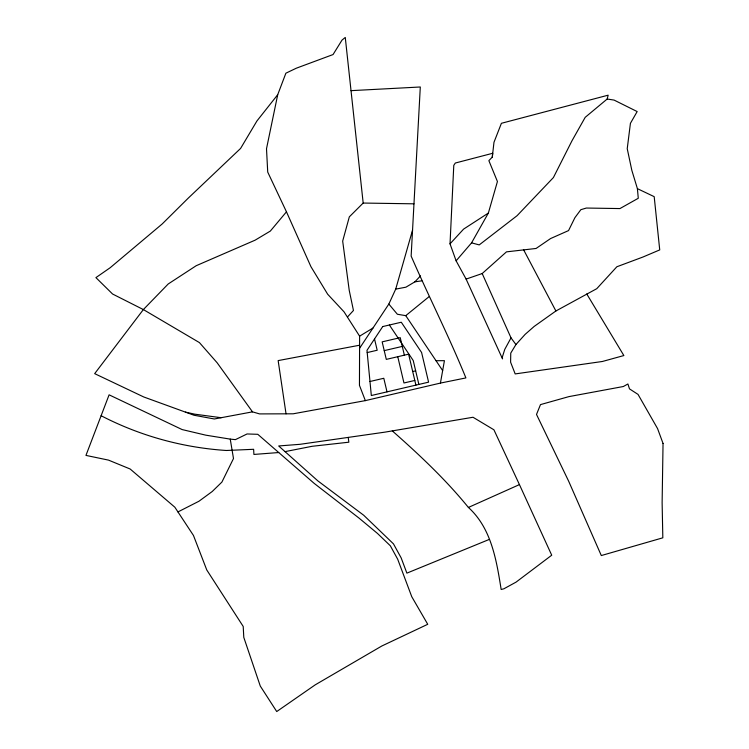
<?xml version="1.0" encoding="UTF-8"?>
<svg xmlns="http://www.w3.org/2000/svg" width="749" height="749" viewBox="0 0 749 749"><rect width="100%" height="100%" fill="white"/><g stroke="black" fill="none" stroke-linecap="round" stroke-linejoin="round"><path stroke-width="1.12" d="M347.508 316.958L353.453 310.489L349.221 290.322L342.677 241.094L349.324 216.854L363.181 203.054L345.27 37.45L342.012 40.109L333.052 54.555L296.304 68.206L285.884 73.196L277.71 94.711L266.504 148.733L267.721 172.083L286.464 211.817L310.938 266.681L327.669 294.226L344.034 311.827L359.614 336.161L359.454 385.361L365.353 400.621L440.431 383.085L465.897 377.917C449.128 336.61 428.868 296.876 411.145 256.092L420.301 86.987L351.019 90.657M456.113 260.83L450.027 243.846L453.782 165.36L455.317 163.029L492.73 153.273L492.29 157.121L488.863 160.642L497.43 181.52L488.357 213.072L471.57 242.854L456.113 260.83L466.112 279.096L502.532 358.893L502.354 357.039L504.77 349.38L511.024 337.883L482.197 273.544L506.474 251.861L536.087 248.462L550.59 238.547L568.547 230.589L574.904 217.687L580.84 209.692L586.336 208.044L619.947 208.568L638.279 198.27L637.399 188.654L631.828 170.323L627.231 148.695L630.424 123.323L637.165 111.564L614.086 100.085L607.186 99.018L585.203 117.331L571.974 140.803L553.408 177.56L517.091 215.684L479.229 244.904L471.57 242.854M492.29 157.121L493.975 142.31L501.409 123.295L608.16 95.179L607.186 99.018M440.431 383.085L444.429 360.672L436.03 360.718M359.576 348.294L388.834 304.066L395.715 289.114L412.549 230.13M637.399 188.654L654.195 196.659L659.729 249.904L642.914 257.038L616.867 266.756L596.756 288.693L555.898 310.985L534.196 326.414L525.143 334.363L515.93 344.549L510.752 353.107L510.612 362.216L515.181 373.92L602.421 361.477L623.861 355.55L586.757 293.964M277.71 94.711L256.944 120.954L240.598 148.424L188.327 198.054L162.177 223.979L110.169 267.73L95.919 277.617L112.584 294.02L143.359 309.571L199.431 342.602L217.126 362.759L252.497 411.856L259.557 413.907L293.159 413.804L365.353 400.621M286.464 211.817L270.323 231.085L255.147 240.157L196.21 265.708L168.216 283.974L143.359 309.571L94.674 373.648L143.771 396.979L194.028 415.246L214.345 418.981L252.497 411.856M450.027 243.846L463.594 229.11L488.357 213.072M395.715 289.114L405.911 287.185L414.899 281.83L420.507 275.913M388.834 304.066L397.373 314.252L405.761 315.657L429.196 296.557M372.965 328.053L359.614 336.161M177.953 511.923L198.972 501.231L212.239 491.503L221.901 482.084L233.491 458.538L230.243 439.12L205.853 435.178L182.129 429.57L109.101 394.826L85.957 455.401L108.493 460.111L130.139 468.996L174.835 507.195L193.467 535.469L206.771 569.97L243.21 626.454L243.79 637.371L260.278 686.047L276.727 711.55L315.263 684.82L381.85 645.984L427.735 624.291L411.763 596.71L397.682 559.203L390.341 545.787L377.468 533.428L358.874 517.98L314.215 483.405L257.787 434.308L247.067 433.961L235.42 439.635L230.243 439.12M468.397 507.447L519.441 484.603L551.723 555.206L516.061 582.123L503.89 588.789L501.165 589.491C496.493 560.355 491.428 528.26 468.397 507.447C445.589 479.397 419.328 454.746 392.307 430.9M489.219 539.449L406.885 573.135L401.155 557.883L393.478 543.877L363.696 515.237L317.848 480.877L278.675 445.964L300.012 444.316L384.977 432.136L473.012 417.259L493.919 429.795L519.441 484.603M466.112 279.096L482.197 273.544M367.197 352.573L377.187 350.242L374.528 338.96M384.228 350.626L402.288 346.413M369.978 381.494L383.797 378.273L387.008 391.867M412.699 371.523L415.667 370.83M414.806 380.455L403.964 382.982L397.766 356.711M285.032 451.628L312.127 446.292L348.847 442.2L348.229 437.407M359.586 345.223L278.151 360.597L286.034 413.822M414.899 281.83L421.865 280.828M278.74 452.536L253.911 454.437L253.63 449.297L226.376 450.486A314.206 304.871 -11 0 1 171.624 442.116A313.606 304.291 -11 0 1 102.782 416.584L101.134 415.686M363.181 203.054L413.972 203.822M221.142 417.717L194.618 414.15L185.406 412.109M511.024 337.883L515.93 344.549M405.761 315.657L442.659 370.596M389.377 325.01L413.233 360.522L418.869 384.424M523.663 249.885L555.898 310.985M415.91 385.117L408.608 354.174L386.297 359.389L382.159 341.862L400.228 337.649L404.357 355.166M663.043 443.436L662.125 502.748L662.828 537.819L601.307 555.552L568.697 481.289L536.509 414.44L540.488 404.61L568.931 396.614L623.337 386.521L627.896 383.984L629.506 388.89L638.036 394.405L657.566 428.597L663.043 443.436M382.72 326.564L366.982 350.354L371.326 395.528L428.587 382.159L421.584 352.461L401.286 322.229L382.72 326.564"/></g></svg>
